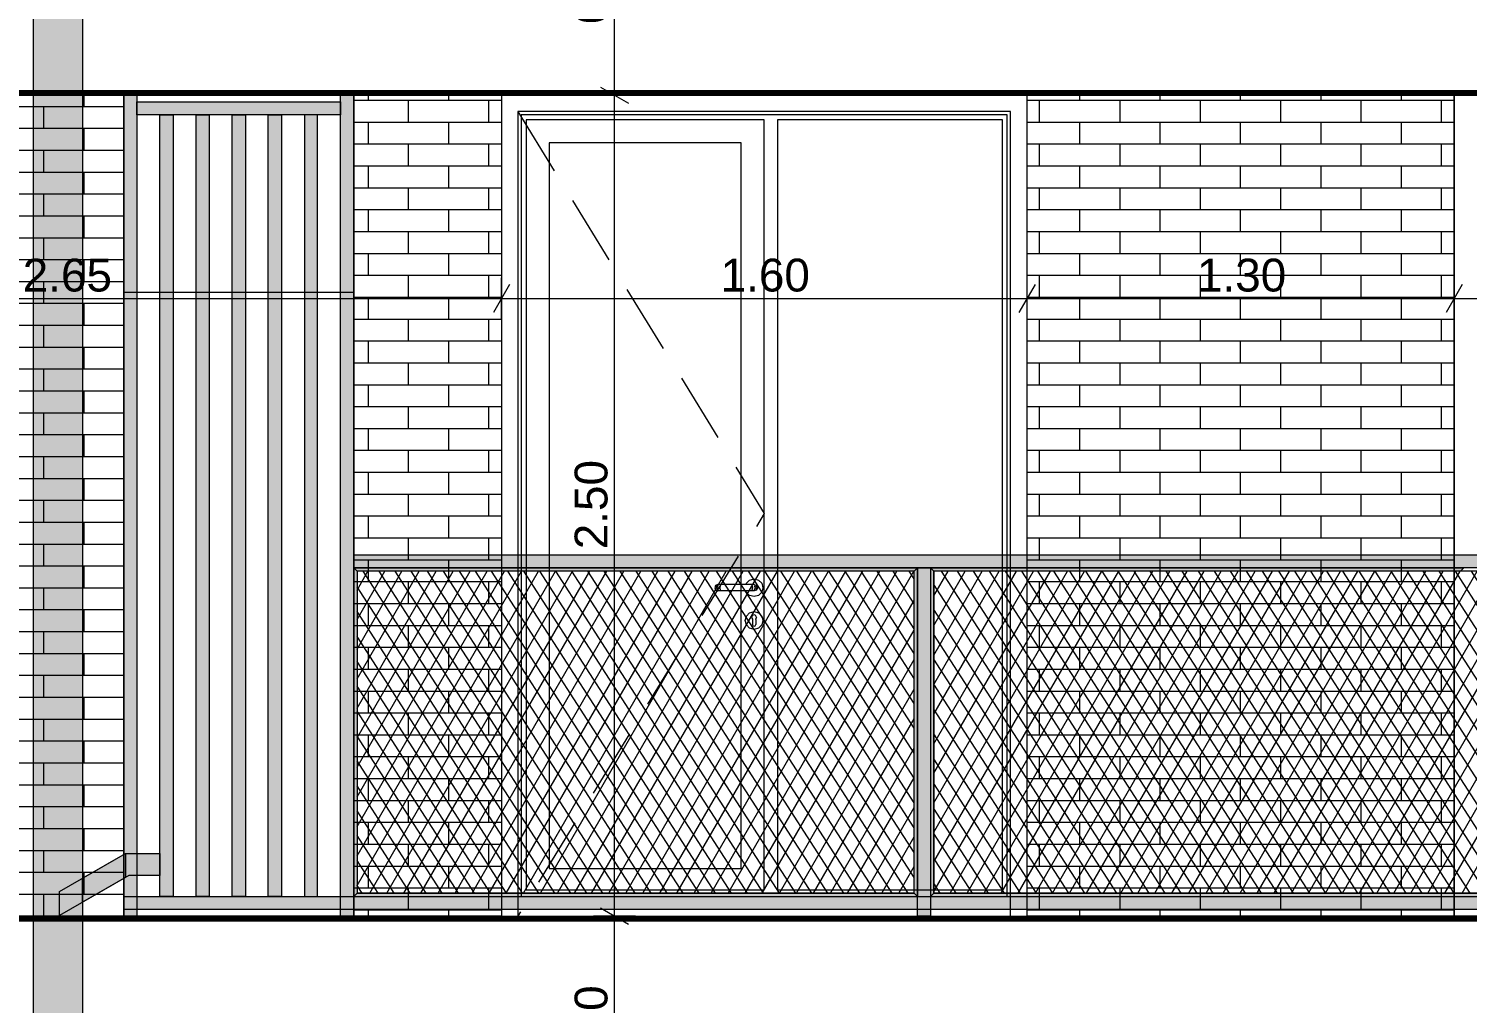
# Model space of a CAD drawing. Header units: millimetres. Extents: x 476571643 to 477489869, y 4620928210 to 4621294454.
# Drawn here: x 477468615 to 477472994, y 4620999764 to 4621002732 of the extents above; entities that cross this region are included whole.
import ezdxf

# ---------------------------------------------------------------- set-up
doc = ezdxf.new("R2010")
doc.units = ezdxf.units.MM
doc.header["$MEASUREMENT"] = 0
doc.linetypes.add('Hidden Line', pattern=[317.5, 211.666667, -105.833333])
for name, color, linetype, lineweight in [('0_Pen_No__250_Pen_No__255', 255, 'Continuous', 0), ('0_Pen_No__250_Pen_No__7', 7, 'Continuous', 0), ('2D Drafting - General_Pen_No__30_Pen_No__9_Pen_No__9_Pen_No__253', 252, 'Continuous', 0), ('2D Drafting - General_Pen_No__30_Pen_No__9_Pen_No__9_Pen_No__7', 7, 'Continuous', 0), ('2D Drafting - General_Pen_No__7_Pen_No__7', 7, 'Continuous', 0), ('New_2D Drafting - General_Pen_No__30_Pen_No__9_Pen_No__9_Pen_No__253', 252, 'Continuous', 0), ('New_2D Drafting - General_Pen_No__30_Pen_No__9_Pen_No__9_Pen_No__255', 255, 'Continuous', 0), ('New_2D Drafting - General_Pen_No__30_Pen_No__9_Pen_No__9_Pen_No__7', 7, 'Continuous', 0), ('New_2D Drafting - General_Pen_No__4', 7, 'Continuous', 0), ('New_2D Drafting - General_Pen_No__7', 7, 'Continuous', 0), ('New_Structural - Bearing_Pen_No__250', 7, 'Continuous', 0), ('Structural - Bearing_Pen_No__250', 7, 'Continuous', 0), ('zoma_Pen_No__142', 142, 'Continuous', 0)]:
    doc.layers.add(name, color=color, linetype=linetype, lineweight=lineweight)
doc.layers.add('zoma', color=7, linetype='Continuous')
doc.styles.add('GENERATED_STYLE_2', font='arial.ttf')
doc.dimstyles.new('GENERATED_STYLE__3', dxfattribs={"dimtxt": 200, "dimasz": 64.421331, "dimexe": 0.18, "dimexo": 3, "dimgap": 0.09, "dimtad": 1, "dimtih": 1, "dimtoh": 1, "dimlfac": 0.001, "dimzin": 0, "dimdsep": 46, "dimtxsty": 'GENERATED_STYLE_2', "dimblk": 'ARROWHEAD_2', "dimblk1": 'ARROWHEAD_2', "dimblk2": 'ARROWHEAD_2', "dimcen": 0.09, "dimclrd": 142, "dimclre": 142, "dimclrt": 142, "dimadec": 0, "dimazin": 0, "dimtfac": 1, "dimtdec": 4, "dimtmove": 0, "dimatfit": 3, "dimfxl": 1, "dimtolj": 1, "dimtzin": 0, "dimarcsym": 0})
doc.dimstyles.new('GENERATED_STYLE__31', dxfattribs={"dimtxt": 100, "dimasz": 64.421331, "dimexe": 0.18, "dimexo": 3, "dimgap": 0.09, "dimtad": 1, "dimtih": 1, "dimtoh": 1, "dimlfac": 0.001, "dimzin": 0, "dimdsep": 46, "dimtxsty": 'GENERATED_STYLE_2', "dimblk": 'ARROWHEAD_2', "dimblk1": 'ARROWHEAD_2', "dimblk2": 'ARROWHEAD_2', "dimcen": 0.09, "dimclrd": 142, "dimclre": 142, "dimclrt": 142, "dimadec": 0, "dimazin": 0, "dimtfac": 1, "dimtdec": 4, "dimtmove": 0, "dimatfit": 3, "dimfxl": 1, "dimtolj": 1, "dimtzin": 0, "dimarcsym": 0})
doc.dimstyles.new('GENERATED_STYLE__32', dxfattribs={"dimtxt": 100, "dimasz": 64.421331, "dimexe": 0.18, "dimexo": 3, "dimgap": 0.09, "dimtad": 1, "dimlfac": 0.001, "dimzin": 0, "dimdsep": 46, "dimtxsty": 'GENERATED_STYLE_2', "dimblk": 'ARROWHEAD_2', "dimblk1": 'ARROWHEAD_2', "dimblk2": 'ARROWHEAD_2', "dimcen": 0.09, "dimclrd": 142, "dimclre": 142, "dimclrt": 142, "dimadec": 0, "dimazin": 0, "dimtfac": 1, "dimtdec": 4, "dimtmove": 0, "dimatfit": 3, "dimfxl": 1, "dimtolj": 1, "dimtzin": 0, "dimarcsym": 0})
pattern_1 = [(60, (476844527.15, 4621385791.044), (-38.9711432, 22.5), []), (122.8330945, (476844527.15, 4621385791.044), (36.8060797, 18.75), [])]

# ---------------------------------------------------------------- blocks, each defined once
blk = doc.blocks.new('*D1048', base_point=(476844527.1, 4621385791))
at = {"layer": 'zoma_Pen_No__142', "color": 142, "linetype": 'Continuous', "lineweight": 0, "transparency": 16777216}
for p, q in [((477461777.8, 4620991745.8), (477461777.8, 4620991873)), ((477482504.2, 4620991745.8), (477482504.2, 4620991873)), ((477461802.3, 4620991851.8), (477461753.4, 4620991767)), ((477482479.7, 4620991767), (477482528.7, 4620991851.8)), ((477461736.4, 4620991809.4), (477461777.8, 4620991809.4)), ((477461777.8, 4620991809.4), (477482504.2, 4620991809.4)), ((477482504.2, 4620991809.4), (477482545.6, 4620991809.4))]:
    blk.add_line(p, q, dxfattribs=at)
at = {"layer": 'zoma_Pen_No__142', "color": 142, "lineweight": 0, "transparency": 16777216, "insert": (477471799.1, 4620991849.4), "char_height": 200, "attachment_point": 7, "style": 'GENERATED_STYLE_2'}
blk.add_mtext('\\A1;{\\pql;\\fArial CYR|b0|i0|c204|p34;20.73}', dxfattribs=at)
blk = doc.blocks.new('ARROWHEAD_2')
at = {"color": 0, "linetype": 'Continuous', "lineweight": 0}
for p, q in [((0, 0), (-1, 0)), ((-0.378, -0.655), (0.378, 0.655))]:
    blk.add_line(p, q, dxfattribs=at)
blk = doc.blocks.new('*D2109', base_point=(476844527.1, 4621385791))
at = {"layer": 'zoma_Pen_No__142', "color": 142, "linetype": 'Continuous', "lineweight": 0, "transparency": 16777216}
for p, q in [((477467428.9, 4621001953), (477467379.9, 4621001868.2)), ((477467404.4, 4621001847), (477467404.4, 4621001974.1)), ((477470078.5, 4621001953), (477470029.5, 4621001868.2)), ((477470054, 4621001847), (477470054, 4621001974.1)), ((477467404.4, 4621001910.6), (477470054, 4621001910.6))]:
    blk.add_line(p, q, dxfattribs=at)
at = {"layer": 'zoma_Pen_No__142', "color": 142, "lineweight": 0, "transparency": 16777216, "insert": (477468596.2, 4621001930.6), "char_height": 100, "attachment_point": 7, "style": 'GENERATED_STYLE_2'}
blk.add_mtext('\\A1;{\\pql;\\fArial CYR|b0|i0|c204|p34;2.65}', dxfattribs=at)
blk = doc.blocks.new('*D2110', base_point=(476844527.1, 4621385791))
at = {"layer": 'zoma_Pen_No__142', "color": 142, "linetype": 'Continuous', "lineweight": 0, "transparency": 16777216}
for p, q in [((477470078.5, 4621001953), (477470029.5, 4621001868.2)), ((477470054, 4621001847), (477470054, 4621001974.1)), ((477471678.5, 4621001953), (477471629.5, 4621001868.2)), ((477471654, 4621001847), (477471654, 4621001974.1)), ((477470054, 4621001910.6), (477471654, 4621001910.6))]:
    blk.add_line(p, q, dxfattribs=at)
at = {"layer": 'zoma_Pen_No__142', "color": 142, "lineweight": 0, "transparency": 16777216, "insert": (477470721, 4621001930.6), "char_height": 100, "attachment_point": 7, "style": 'GENERATED_STYLE_2'}
blk.add_mtext('\\A1;{\\pql;\\fArial CYR|b0|i0|c204|p34;1.60}', dxfattribs=at)
blk = doc.blocks.new('*D2111', base_point=(476844527.1, 4621385791))
at = {"layer": 'zoma_Pen_No__142', "color": 142, "linetype": 'Continuous', "lineweight": 0, "transparency": 16777216}
for p, q in [((477471678.5, 4621001953), (477471629.5, 4621001868.2)), ((477471654, 4621001847), (477471654, 4621001974.1)), ((477472979, 4621001953), (477472930.1, 4621001868.2)), ((477472954.6, 4621001847), (477472954.6, 4621001974.1)), ((477471654, 4621001910.6), (477472954.6, 4621001910.6))]:
    blk.add_line(p, q, dxfattribs=at)
at = {"layer": 'zoma_Pen_No__142', "color": 142, "lineweight": 0, "transparency": 16777216, "insert": (477472171.3, 4621001930.6), "char_height": 100, "attachment_point": 7, "style": 'GENERATED_STYLE_2'}
blk.add_mtext('\\A1;{\\pql;\\fArial CYR|b0|i0|c204|p34;1.30}', dxfattribs=at)
blk = doc.blocks.new('*D2112', base_point=(476844527.1, 4621385791))
at = {"layer": 'zoma_Pen_No__142', "color": 142, "linetype": 'Continuous', "lineweight": 0, "transparency": 16777216}
for p, q in [((477472979, 4621001953), (477472930.1, 4621001868.2)), ((477472954.6, 4621001847), (477472954.6, 4621001974.1)), ((477474579, 4621001953), (477474530.1, 4621001868.2)), ((477474554.6, 4621001847), (477474554.6, 4621001974.1)), ((477472954.6, 4621001910.6), (477474554.6, 4621001910.6))]:
    blk.add_line(p, q, dxfattribs=at)
at = {"layer": 'zoma_Pen_No__142', "color": 142, "lineweight": 0, "transparency": 16777216, "insert": (477473621.5, 4621001930.6), "char_height": 100, "attachment_point": 7, "style": 'GENERATED_STYLE_2'}
blk.add_mtext('\\A1;{\\pql;\\fArial CYR|b0|i0|c204|p34;1.60}', dxfattribs=at)
blk = doc.blocks.new('*D2157', base_point=(476844527.1, 4621385791))
at = {"layer": 'zoma_Pen_No__142', "color": 142, "linetype": 'Continuous', "lineweight": 0, "transparency": 16777216}
for p, q in [((477470355.6, 4621000054.5), (477470440.4, 4621000005.5)), ((477470461.6, 4621000030), (477470334.4, 4621000030)), ((477470398, 4620999330), (477470398, 4621000030)), ((477470355.6, 4620999354.5), (477470440.4, 4620999305.5)), ((477470461.6, 4620999330), (477470334.4, 4620999330))]:
    blk.add_line(p, q, dxfattribs=at)
at = {"layer": 'zoma_Pen_No__142', "color": 142, "lineweight": 0, "transparency": 16777216, "insert": (477470378, 4620999547), "char_height": 100, "attachment_point": 7, "rotation": 90, "style": 'GENERATED_STYLE_2'}
blk.add_mtext('\\A1;{\\pql;\\fArial CYR|b0|i0|c204|p34;0.70}', dxfattribs=at)
blk = doc.blocks.new('*D2158', base_point=(476844527.1, 4621385791))
at = {"layer": 'zoma_Pen_No__142', "color": 142, "linetype": 'Continuous', "lineweight": 0, "transparency": 16777216}
for p, q in [((477470355.6, 4621002554.5), (477470440.4, 4621002505.5)), ((477470461.6, 4621002530), (477470334.4, 4621002530)), ((477470398, 4621000030), (477470398, 4621002530)), ((477470355.6, 4621000054.5), (477470440.4, 4621000005.5)), ((477470461.6, 4621000030), (477470334.4, 4621000030))]:
    blk.add_line(p, q, dxfattribs=at)
at = {"layer": 'zoma_Pen_No__142', "color": 142, "lineweight": 0, "transparency": 16777216, "insert": (477470378, 4621001147), "char_height": 100, "attachment_point": 7, "rotation": 90, "style": 'GENERATED_STYLE_2'}
blk.add_mtext('\\A1;{\\pql;\\fArial CYR|b0|i0|c204|p34;2.50}', dxfattribs=at)
blk = doc.blocks.new('*D2159', base_point=(476844527.1, 4621385791))
at = {"layer": 'zoma_Pen_No__142', "color": 142, "linetype": 'Continuous', "lineweight": 0, "transparency": 16777216}
for p, q in [((477470355.6, 4621003254.5), (477470440.4, 4621003205.5)), ((477470461.6, 4621003230), (477470334.4, 4621003230)), ((477470398, 4621002530), (477470398, 4621003230)), ((477470355.6, 4621002554.5), (477470440.4, 4621002505.5)), ((477470461.6, 4621002530), (477470334.4, 4621002530))]:
    blk.add_line(p, q, dxfattribs=at)
at = {"layer": 'zoma_Pen_No__142', "color": 142, "lineweight": 0, "transparency": 16777216, "insert": (477470378, 4621002747), "char_height": 100, "attachment_point": 7, "rotation": 90, "style": 'GENERATED_STYLE_2'}
blk.add_mtext('\\A1;{\\pql;\\fArial CYR|b0|i0|c204|p34;0.70}', dxfattribs=at)
blk = doc.blocks.new('*D2169', base_point=(476844527.1, 4621385791))
at = {"layer": 'zoma_Pen_No__142', "color": 142, "linetype": 'Continuous', "lineweight": 0, "transparency": 16777216}
for p, q in [((477478168.2, 4621000054.5), (477478253, 4621000005.5)), ((477478274.2, 4621000030), (477478147, 4621000030)), ((477478210.6, 4620999330), (477478210.6, 4621000030)), ((477478168.2, 4620999354.5), (477478253, 4620999305.5)), ((477478274.2, 4620999330), (477478147, 4620999330))]:
    blk.add_line(p, q, dxfattribs=at)
at = {"layer": 'zoma_Pen_No__142', "color": 142, "lineweight": 0, "transparency": 16777216, "insert": (477478190.6, 4620999547), "char_height": 100, "attachment_point": 7, "rotation": 90, "style": 'GENERATED_STYLE_2'}
blk.add_mtext('\\A1;{\\pql;\\fArial CYR|b0|i0|c204|p34;0.70}', dxfattribs=at)
blk = doc.blocks.new('*D2170', base_point=(476844527.1, 4621385791))
at = {"layer": 'zoma_Pen_No__142', "color": 142, "linetype": 'Continuous', "lineweight": 0, "transparency": 16777216}
for p, q in [((477478168.2, 4621002554.5), (477478253, 4621002505.5)), ((477478274.2, 4621002530), (477478147, 4621002530)), ((477478210.6, 4621000030), (477478210.6, 4621002530)), ((477478168.2, 4621000054.5), (477478253, 4621000005.5)), ((477478274.2, 4621000030), (477478147, 4621000030))]:
    blk.add_line(p, q, dxfattribs=at)
at = {"layer": 'zoma_Pen_No__142', "color": 142, "lineweight": 0, "transparency": 16777216, "insert": (477478190.6, 4621001147), "char_height": 100, "attachment_point": 7, "rotation": 90, "style": 'GENERATED_STYLE_2'}
blk.add_mtext('\\A1;{\\pql;\\fArial CYR|b0|i0|c204|p34;2.50}', dxfattribs=at)
blk = doc.blocks.new('*D2171', base_point=(476844527.1, 4621385791))
at = {"layer": 'zoma_Pen_No__142', "color": 142, "linetype": 'Continuous', "lineweight": 0, "transparency": 16777216}
for p, q in [((477478168.2, 4621003254.5), (477478253, 4621003205.5)), ((477478274.2, 4621003230), (477478147, 4621003230)), ((477478210.6, 4621002530), (477478210.6, 4621003230)), ((477478168.2, 4621002554.5), (477478253, 4621002505.5)), ((477478274.2, 4621002530), (477478147, 4621002530))]:
    blk.add_line(p, q, dxfattribs=at)
at = {"layer": 'zoma_Pen_No__142', "color": 142, "lineweight": 0, "transparency": 16777216, "insert": (477478190.6, 4621002747), "char_height": 100, "attachment_point": 7, "rotation": 90, "style": 'GENERATED_STYLE_2'}
blk.add_mtext('\\A1;{\\pql;\\fArial CYR|b0|i0|c204|p34;0.70}', dxfattribs=at)
blk = doc.blocks.new('*D2180', base_point=(476844527.1, 4621385791))
at = {"layer": 'zoma_Pen_No__142', "color": 142, "linetype": 'Continuous', "lineweight": 0, "transparency": 16777216}
for p, q in [((477480860.4, 4621000054.5), (477480945.2, 4621000005.5)), ((477480966.4, 4621000030), (477480839.2, 4621000030)), ((477480902.8, 4620999330), (477480902.8, 4621000030)), ((477480860.4, 4620999354.5), (477480945.2, 4620999305.5)), ((477480966.4, 4620999330), (477480839.2, 4620999330))]:
    blk.add_line(p, q, dxfattribs=at)
at = {"layer": 'zoma_Pen_No__142', "color": 142, "lineweight": 0, "transparency": 16777216, "insert": (477480882.8, 4620999547), "char_height": 100, "attachment_point": 7, "rotation": 90, "style": 'GENERATED_STYLE_2'}
blk.add_mtext('\\A1;{\\pql;\\fArial CYR|b0|i0|c204|p34;0.70}', dxfattribs=at)
blk = doc.blocks.new('*D2181', base_point=(476844527.1, 4621385791))
at = {"layer": 'zoma_Pen_No__142', "color": 142, "linetype": 'Continuous', "lineweight": 0, "transparency": 16777216}
for p, q in [((477480860.4, 4621002554.5), (477480945.2, 4621002505.5)), ((477480966.4, 4621002530), (477480839.2, 4621002530)), ((477480902.8, 4621000030), (477480902.8, 4621002530)), ((477480860.4, 4621000054.5), (477480945.2, 4621000005.5)), ((477480966.4, 4621000030), (477480839.2, 4621000030))]:
    blk.add_line(p, q, dxfattribs=at)
at = {"layer": 'zoma_Pen_No__142', "color": 142, "lineweight": 0, "transparency": 16777216, "insert": (477480882.8, 4621001147), "char_height": 100, "attachment_point": 7, "rotation": 90, "style": 'GENERATED_STYLE_2'}
blk.add_mtext('\\A1;{\\pql;\\fArial CYR|b0|i0|c204|p34;2.50}', dxfattribs=at)
blk = doc.blocks.new('*D2182', base_point=(476844527.1, 4621385791))
at = {"layer": 'zoma_Pen_No__142', "color": 142, "linetype": 'Continuous', "lineweight": 0, "transparency": 16777216}
for p, q in [((477480860.4, 4621003254.5), (477480945.2, 4621003205.5)), ((477480966.4, 4621003230), (477480839.2, 4621003230)), ((477480902.8, 4621002530), (477480902.8, 4621003230)), ((477480860.4, 4621002554.5), (477480945.2, 4621002505.5)), ((477480966.4, 4621002530), (477480839.2, 4621002530))]:
    blk.add_line(p, q, dxfattribs=at)
at = {"layer": 'zoma_Pen_No__142', "color": 142, "lineweight": 0, "transparency": 16777216, "insert": (477480882.8, 4621002747), "char_height": 100, "attachment_point": 7, "rotation": 90, "style": 'GENERATED_STYLE_2'}
blk.add_mtext('\\A1;{\\pql;\\fArial CYR|b0|i0|c204|p34;0.70}', dxfattribs=at)

msp = doc.modelspace()

# ---------------------------------------------------------------- hatches: boundary and pattern name
at = {"layer": '0_Pen_No__250_Pen_No__255', "linetype": 'Continuous', "lineweight": 0, "true_color": 0x3f3f3f}
for points in [[(477468708.701, 4621000031.301), (477468708.701, 4621000104.804), (477468908.91, 4621000220.514), (477468908.91, 4621000147.01)], [(477468778.702, 4621000071.757), (477468778.702, 4621000145.261), (477468908.91, 4621000220.514), (477469014.035, 4621000220.514), (477469014.035, 4621000153.12), (477468919.481, 4621000153.12)]]:
    msp.add_hatch(color=250, dxfattribs=at).paths.add_polyline_path(points)
at = {"layer": '2D Drafting - General_Pen_No__30_Pen_No__9_Pen_No__9_Pen_No__253', "linetype": 'Continuous', "lineweight": 0}
h = msp.add_hatch(dxfattribs=at)
h.set_pattern_fill('BRICK___RUNNING_BOND', color=252, style=0, pattern_type=2)
h.set_pattern_definition([(180, (477424474.43, 4620999563.556), (0, 66.64), []), (90, (477424474.43, 4620999563.56), (244.8, 0), [66.64, -66.64]), (90, (477424352.03, 4620999630.2), (244.8, 0), [66.64, -66.64])])
h.paths.add_polyline_path([(477468504.11, 4621000029.988), (477468504.11, 4621002529.993), (477468904.237, 4621002529.993), (477468904.237, 4621000029.988)])
at = {"layer": 'New_2D Drafting - General_Pen_No__30_Pen_No__9_Pen_No__9_Pen_No__253', "linetype": 'Continuous', "lineweight": 0}
h = msp.add_hatch(dxfattribs=at)
h.set_pattern_fill('BRICK___RUNNING_BOND', color=252, style=0, pattern_type=2)
h.set_pattern_definition([(0, (477469403.65, 4621001314.985), (0, 66.64), []), (90, (477469403.65, 4621001314.98), (-244.8, 0), [66.64, -66.64]), (90, (477469526.05, 4621001381.62), (-244.8, 0), [66.64, -66.64])])
h.paths.add_polyline_path([(477469604.045, 4621002529.992), (477470053.914, 4621002529.992), (477470053.914, 4621000029.992), (477469604.045, 4621000029.992)])
h = msp.add_hatch(dxfattribs=at)
h.set_pattern_fill('BRICK___RUNNING_BOND', color=252, style=0, pattern_type=2)
h.set_pattern_definition([(0, (477472304.18, 4621001314.985), (0, 66.64), []), (90, (477472304.18, 4621001314.98), (-244.8, 0), [66.64, -66.64]), (90, (477472426.58, 4621001381.62), (-244.8, 0), [66.64, -66.64])])
h.paths.add_polyline_path([(477471653.914, 4621002529.992), (477472954.442, 4621002529.992), (477472954.442, 4621000029.992), (477471653.914, 4621000029.992)])
at = {"layer": 'New_2D Drafting - General_Pen_No__30_Pen_No__9_Pen_No__9_Pen_No__255', "linetype": 'Continuous', "lineweight": 0}
for points in [[(477468628.702, 4620994529.951), (477468628.702, 4621009330.016), (477468778.702, 4621009330.016), (477468778.702, 4620994529.951)], [(477468904.035, 4621002529.991), (477468944.035, 4621002529.991), (477468944.035, 4621000029.992), (477468904.035, 4621000029.992)], [(477469564.045, 4621002510.041), (477469564.045, 4621002469.954), (477468944.035, 4621002469.954), (477468944.035, 4621002510.041)], [(477469564.045, 4621002530.041), (477469604.045, 4621002530.041), (477469604.045, 4621000029.992), (477469564.045, 4621000029.992)], [(477469014.035, 4621002469.954), (477469054.035, 4621002469.954), (477469054.035, 4621000089.978), (477469014.035, 4621000089.978)], [(477469124.035, 4621002469.954), (477469164.035, 4621002469.954), (477469164.035, 4621000089.978), (477469124.035, 4621000089.978)], [(477469234.035, 4621002469.954), (477469274.035, 4621002469.954), (477469274.035, 4621000089.978), (477469234.035, 4621000089.978)], [(477469344.035, 4621002469.954), (477469384.035, 4621002469.954), (477469384.035, 4621000089.978), (477469344.035, 4621000089.978)], [(477469454.045, 4621002469.954), (477469454.045, 4621000089.978), (477469494.045, 4621000089.978), (477469494.045, 4621002469.954)], [(477474813.652, 4621001129.979), (477474813.652, 4621001089.979), (477469604.045, 4621001089.979), (477469604.045, 4621001129.979)], [(477469614.131, 4621001079.979), (477469604.045, 4621001089.979), (477471320.426, 4621001089.979), (477471310.426, 4621001079.979)], [(477469604.045, 4621001089.979), (477469614.131, 4621001079.979), (477469614.131, 4621000099.952), (477469604.045, 4621000089.978)], [(477471320.452, 4621000089.978), (477471310.452, 4621000099.978), (477471310.452, 4621001080.005), (477471320.452, 4621001090.005)], [(477471360.452, 4621000029.952), (477471320.452, 4621000029.952), (477471320.452, 4621001089.979), (477471360.452, 4621001089.979)], [(477471360.452, 4621000089.952), (477471370.452, 4621000099.952), (477471370.452, 4621001079.979), (477471360.452, 4621001089.979)], [(477471370.452, 4621001079.979), (477471360.452, 4621001089.979), (477472984.019, 4621001089.979), (477472974.019, 4621001079.979)], [(477469614.132, 4621000099.953), (477469604.045, 4621000089.978), (477471320.426, 4621000089.978), (477471310.419, 4621000099.985)], [(477471370.452, 4621000099.978), (477471360.452, 4621000089.978), (477473057.052, 4621000089.978), (477473047.052, 4621000099.978)], [(477475403.963, 4621000089.978), (477475403.963, 4621000049.978), (477468903.962, 4621000049.978), (477468903.962, 4621000089.978)]]:
    msp.add_hatch(color=255, dxfattribs=at).paths.add_polyline_path(points)
at = {"layer": 'New_2D Drafting - General_Pen_No__7', "linetype": 'Continuous', "lineweight": 0}
h = msp.add_hatch(dxfattribs=at)
h.set_pattern_fill('BATT_INSULATION', style=0, pattern_type=2)
h.set_pattern_definition(pattern_1)
h.paths.add_polyline_path([(477471310.452, 4621001079.979), (477469614.131, 4621001079.979), (477469614.131, 4621000099.952), (477471310.452, 4621000099.952)])
h = msp.add_hatch(dxfattribs=at)
h.set_pattern_fill('BATT_INSULATION', style=0, pattern_type=2)
h.set_pattern_definition(pattern_1)
h.paths.add_polyline_path([(477473047.052, 4621001079.979), (477471370.452, 4621001079.979), (477471370.452, 4621000099.978), (477473047.052, 4621000099.978)])

# ---------------------------------------------------------------- linework, layer by layer
at = {"layer": '0_Pen_No__250_Pen_No__7', "color": 7, "linetype": 'Continuous', "lineweight": 0, "flags": 128}
for points in [[(477468708.701, 4621000031.301), (477468708.701, 4621000104.804), (477468908.91, 4621000220.514), (477468908.91, 4621000147.01)], [(477468778.702, 4621000071.757), (477468778.702, 4621000145.261), (477468908.91, 4621000220.514), (477469014.035, 4621000220.514), (477469014.035, 4621000153.12), (477468919.481, 4621000153.12)]]:
    msp.add_lwpolyline(points, close=True, dxfattribs=at)
at = {"layer": '2D Drafting - General_Pen_No__30_Pen_No__9_Pen_No__9_Pen_No__7', "color": 7, "linetype": 'Continuous', "lineweight": 0, "flags": 128}
msp.add_lwpolyline([(477468504.11, 4621000029.988), (477468504.11, 4621002529.993), (477468904.237, 4621002529.993), (477468904.237, 4621000029.988)], close=True, dxfattribs=at)
at = {"layer": '2D Drafting - General_Pen_No__7_Pen_No__7', "color": 7, "linetype": 'Continuous', "lineweight": 0, "flags": 128}
for points in [[(477470058.039, 4621000029.986), (477471653.923, 4621000029.992), (477471653.914, 4621002529.992), (477470053.914, 4621002529.986)], [(477470053.914, 4621002529.986), (477470053.923, 4621000029.986), (477470058.039, 4621000029.986)], [(477474550.352, 4621000029.987), (477472954.469, 4621000029.992), (477472954.478, 4621002529.992), (477474554.478, 4621002529.987)]]:
    msp.add_lwpolyline(points, dxfattribs=at)
for points in [[(477471603.914, 4621002479.991), (477470103.914, 4621002479.986), (477470103.923, 4621000029.987), (477471603.923, 4621000029.993)], [(477471593.914, 4621002469.991), (477470113.914, 4621002469.986), (477470113.922, 4621000089.988), (477471593.922, 4621000089.993)], [(477470853.918, 4621002454.988), (477470128.914, 4621002454.986), (477470128.922, 4621000109.988), (477470853.922, 4621000109.991)], [(477471578.914, 4621002454.991), (477470893.914, 4621002454.988), (477470893.922, 4621000109.991), (477471578.922, 4621000109.993)], [(477470783.914, 4621002384.988), (477470198.914, 4621002384.986), (477470198.922, 4621000174.988), (477470783.922, 4621000174.99)]]:
    msp.add_lwpolyline(points, close=True, dxfattribs=at)
at = {"layer": '2D Drafting - General_Pen_No__7_Pen_No__7', "color": 7, "linetype": 'Hidden Line', "lineweight": 0, "flags": 128}
msp.add_lwpolyline([(477470103.914, 4621002479.986), (477470853.918, 4621001255.865), (477470104.699, 4621000031.271)], dxfattribs=at)
at = {"layer": 'New_2D Drafting - General_Pen_No__30_Pen_No__9_Pen_No__9_Pen_No__7', "color": 7, "linetype": 'Continuous', "lineweight": 0, "flags": 128}
for points in [[(477468628.702, 4620994529.951), (477468628.702, 4621009330.016), (477468778.702, 4621009330.016), (477468778.702, 4620994529.951)], [(477468904.035, 4621002529.991), (477468944.035, 4621002529.991), (477468944.035, 4621000029.992), (477468904.035, 4621000029.992)], [(477469564.045, 4621002510.041), (477469564.045, 4621002469.954), (477468944.035, 4621002469.954), (477468944.035, 4621002510.041)], [(477469564.045, 4621002530.041), (477469604.045, 4621002530.041), (477469604.045, 4621000029.992), (477469564.045, 4621000029.992)], [(477469604.045, 4621002529.992), (477470053.914, 4621002529.992), (477470053.914, 4621000029.992), (477469604.045, 4621000029.992)], [(477471653.914, 4621002529.992), (477472954.442, 4621002529.992), (477472954.442, 4621000029.992), (477471653.914, 4621000029.992)], [(477469014.035, 4621002469.954), (477469054.035, 4621002469.954), (477469054.035, 4621000089.978), (477469014.035, 4621000089.978)], [(477469124.035, 4621002469.954), (477469164.035, 4621002469.954), (477469164.035, 4621000089.978), (477469124.035, 4621000089.978)], [(477469234.035, 4621002469.954), (477469274.035, 4621002469.954), (477469274.035, 4621000089.978), (477469234.035, 4621000089.978)], [(477469344.035, 4621002469.954), (477469384.035, 4621002469.954), (477469384.035, 4621000089.978), (477469344.035, 4621000089.978)], [(477469454.045, 4621002469.954), (477469454.045, 4621000089.978), (477469494.045, 4621000089.978), (477469494.045, 4621002469.954)], [(477469604.045, 4621000029.985), (477468904.035, 4621000029.985), (477468904.035, 4621001929.627), (477469604.045, 4621001929.627)], [(477474813.652, 4621001129.979), (477474813.652, 4621001089.979), (477469604.045, 4621001089.979), (477469604.045, 4621001129.979)], [(477469614.131, 4621001079.979), (477469604.045, 4621001089.979), (477471320.426, 4621001089.979), (477471310.426, 4621001079.979)], [(477469604.045, 4621001089.979), (477469614.131, 4621001079.979), (477469614.131, 4621000099.952), (477469604.045, 4621000089.978)], [(477471320.452, 4621000089.978), (477471310.452, 4621000099.978), (477471310.452, 4621001080.005), (477471320.452, 4621001090.005)], [(477471360.452, 4621000029.952), (477471320.452, 4621000029.952), (477471320.452, 4621001089.979), (477471360.452, 4621001089.979)], [(477471360.452, 4621000089.952), (477471370.452, 4621000099.952), (477471370.452, 4621001079.979), (477471360.452, 4621001089.979)], [(477471370.452, 4621001079.979), (477471360.452, 4621001089.979), (477472984.019, 4621001089.979), (477472974.019, 4621001079.979)], [(477469614.132, 4621000099.953), (477469604.045, 4621000089.978), (477471320.426, 4621000089.978), (477471310.419, 4621000099.985)], [(477471370.452, 4621000099.978), (477471360.452, 4621000089.978), (477473057.052, 4621000089.978), (477473047.052, 4621000099.978)], [(477475403.963, 4621000089.978), (477475403.963, 4621000049.978), (477468903.962, 4621000049.978), (477468903.962, 4621000089.978)]]:
    msp.add_lwpolyline(points, close=True, dxfattribs=at)
at = {"layer": 'New_2D Drafting - General_Pen_No__4', "color": 7, "linetype": 'Continuous', "lineweight": 0, "flags": 128}
for points in [[(477471310.452, 4621001079.979), (477469614.131, 4621001079.979), (477469614.131, 4621000099.952), (477471310.452, 4621000099.952)], [(477473047.052, 4621001079.979), (477471370.452, 4621001079.979), (477471370.452, 4621000099.978), (477473047.052, 4621000099.978)]]:
    msp.add_lwpolyline(points, close=True, dxfattribs=at)
at = {"layer": 'New_Structural - Bearing_Pen_No__250', "color": 7, "linetype": 'Continuous', "lineweight": 0}
for p, q in [((477470705.958, 4621001037.06), (477470703.029, 4621001029.989)), ((477470703.029, 4621001029.989), (477470705.958, 4621001022.918)), ((477470707.51, 4621001037.06), (477470704.751, 4621001029.989)), ((477470704.751, 4621001029.989), (477470707.51, 4621001022.918)), ((477470713.029, 4621001039.989), (477470705.958, 4621001037.06)), ((477470705.958, 4621001022.918), (477470713.029, 4621001019.989)), ((477470712.324, 4621001037.06), (477470710.213, 4621001029.989)), ((477470710.213, 4621001029.989), (477470712.324, 4621001022.918)), ((477470714.171, 4621001039.989), (477470713.029, 4621001039.989)), ((477470714.171, 4621001019.989), (477470713.029, 4621001019.989)), ((477470717.422, 4621001039.989), (477470714.171, 4621001039.989)), ((477470717.422, 4621001019.989), (477470714.171, 4621001019.989)), ((477470722.288, 4621001039.989), (477470717.422, 4621001039.989)), ((477470722.289, 4621001019.989), (477470717.422, 4621001019.989)), ((477470719.529, 4621001037.06), (477470718.387, 4621001029.989)), ((477470718.387, 4621001029.989), (477470719.53, 4621001022.918)), ((477470728.029, 4621001039.989), (477470722.288, 4621001039.989)), ((477470728.029, 4621001019.989), (477470722.289, 4621001019.989)), ((477470808.029, 4621001039.989), (477470728.029, 4621001039.989)), ((477470808.029, 4621001019.989), (477470728.029, 4621001019.989)), ((477470798.708, 4621001039.989), (477470799.646, 4621001043.489)), ((477470799.646, 4621001016.489), (477470798.708, 4621001019.989)), ((477470799.646, 4621001043.489), (477470809.529, 4621001053.372)), ((477470809.529, 4621001006.606), (477470799.646, 4621001016.489)), ((477470813.769, 4621001039.989), (477470808.029, 4621001039.989)), ((477470813.769, 4621001019.989), (477470808.029, 4621001019.989)), ((477470809.529, 4621001053.372), (477470823.029, 4621001056.989)), ((477470818.635, 4621001039.989), (477470813.769, 4621001039.989)), ((477470818.635, 4621001019.989), (477470813.769, 4621001019.989)), ((477470816.528, 4621001037.06), (477470817.671, 4621001029.989)), ((477470817.671, 4621001029.989), (477470816.528, 4621001022.918)), ((477470821.887, 4621001039.989), (477470818.635, 4621001039.989)), ((477470821.887, 4621001019.989), (477470818.635, 4621001019.989)), ((477470823.029, 4621001039.989), (477470821.887, 4621001039.989)), ((477470823.029, 4621001019.989), (477470821.887, 4621001019.989)), ((477470823.029, 4621001056.989), (477470836.529, 4621001053.372)), ((477470823.029, 4621001039.989), (477470830.1, 4621001037.06)), ((477470830.1, 4621001022.918), (477470823.029, 4621001019.989)), ((477470823.733, 4621001037.06), (477470825.845, 4621001029.989)), ((477470825.845, 4621001029.989), (477470823.733, 4621001022.918)), ((477470828.548, 4621001037.06), (477470831.307, 4621001029.989)), ((477470831.307, 4621001029.989), (477470828.548, 4621001022.918)), ((477470830.1, 4621001037.06), (477470833.029, 4621001029.989)), ((477470833.029, 4621001029.989), (477470830.1, 4621001022.918)), ((477470836.529, 4621001053.372), (477470846.411, 4621001043.489)), ((477470846.411, 4621001016.489), (477470836.529, 4621001006.606)), ((477470846.411, 4621001043.489), (477470850.029, 4621001029.989)), ((477470850.029, 4621001029.989), (477470846.411, 4621001016.489)), ((477470823.029, 4621001002.989), (477470809.529, 4621001006.606)), ((477470836.529, 4621001006.606), (477470823.029, 4621001002.989)), ((477470796.029, 4621000929.989), (477470799.646, 4621000943.489)), ((477470799.646, 4621000916.489), (477470796.029, 4621000929.989)), ((477470799.646, 4621000943.489), (477470809.529, 4621000953.372)), ((477470809.529, 4621000953.372), (477470823.029, 4621000956.989)), ((477470816.309, 4621000941.629), (477470815.561, 4621000939.681)), ((477470815.561, 4621000939.681), (477470818.029, 4621000934.389)), ((477470816.309, 4621000941.629), (477470817.654, 4621000945.133)), ((477470823.029, 4621000947.415), (477470817.654, 4621000945.133)), ((477470818.029, 4621000934.389), (477470818.029, 4621000932.876)), ((477470818.029, 4621000932.876), (477470818.029, 4621000929.989)), ((477470818.029, 4621000929.989), (477470818.029, 4621000927.102)), ((477470818.029, 4621000927.102), (477470818.029, 4621000921.329)), ((477470823.029, 4621000956.989), (477470836.529, 4621000953.372)), ((477470828.404, 4621000945.133), (477470823.029, 4621000947.415)), ((477470828.029, 4621000934.389), (477470830.497, 4621000939.681)), ((477470828.029, 4621000932.876), (477470828.029, 4621000934.389)), ((477470828.029, 4621000932.876), (477470828.029, 4621000929.989)), ((477470828.029, 4621000929.989), (477470828.029, 4621000927.102)), ((477470828.029, 4621000927.102), (477470828.029, 4621000921.329)), ((477470829.749, 4621000941.629), (477470828.404, 4621000945.133)), ((477470829.749, 4621000941.629), (477470830.497, 4621000939.681)), ((477470836.529, 4621000953.372), (477470846.412, 4621000943.489)), ((477470846.412, 4621000943.489), (477470850.029, 4621000929.989)), ((477470850.029, 4621000929.989), (477470846.412, 4621000916.489)), ((477470809.529, 4621000906.606), (477470799.646, 4621000916.489)), ((477470823.029, 4621000902.989), (477470809.529, 4621000906.606)), ((477470818.029, 4621000921.329), (477470818.029, 4621000917.489)), ((477470818.029, 4621000917.489), (477470819.494, 4621000913.954)), ((477470819.494, 4621000913.954), (477470823.029, 4621000912.489)), ((477470823.029, 4621000912.489), (477470826.565, 4621000913.954)), ((477470836.529, 4621000906.606), (477470823.029, 4621000902.989)), ((477470826.565, 4621000913.954), (477470828.029, 4621000917.489)), ((477470828.029, 4621000921.329), (477470828.029, 4621000917.489)), ((477470846.412, 4621000916.489), (477470836.529, 4621000906.606))]:
    msp.add_line(p, q, dxfattribs=at)
at = {"layer": 'Structural - Bearing_Pen_No__250', "color": 7, "linetype": 'Continuous', "lineweight": 0}
for p, q in [((477468457.801, 4621002532.488), (477475850.436, 4621002532.488)), ((477468457.801, 4621002529.993), (477475850.436, 4621002529.993)), ((477468462.263, 4621002536.443), (477475845.974, 4621002536.443)), ((477468499.665, 4621002540.433), (477475808.573, 4621002540.433)), ((477468504.127, 4621002544.388), (477475804.11, 4621002544.388)), ((477461487.743, 4621000029.988), (477482820.469, 4621000029.988)), ((477461487.743, 4621000027.493), (477482820.469, 4621000027.493)), ((477461492.206, 4621000023.537), (477482816.007, 4621000023.537)), ((477461529.607, 4621000019.548), (477482778.606, 4621000019.548)), ((477461534.069, 4621000015.592), (477482774.143, 4621000015.592))]:
    msp.add_line(p, q, dxfattribs=at)

# ---------------------------------------------------------------- dimensions: what is measured, and where the dimension line sits
at = {"layer": 'zoma', "color": 142, "linetype": 'Continuous', "lineweight": 0}
for base, p1, p2, picture, middle in [((477470398.005, 4621003229.993), (477463204.421, 4621002530), (477462293.68, 4621003229.993), '*D2159', (477470328.005, 4621002876.85)), ((477478210.582, 4621003229.993), (477463204.421, 4621002530), (477462293.68, 4621003229.993), '*D2171', (477478140.582, 4621002876.85)), ((477480902.788, 4621003229.993), (477463204.421, 4621002530), (477462293.68, 4621003229.993), '*D2182', (477480832.788, 4621002876.85)), ((477470398.005, 4621002530), (477462282.486, 4621000029.988), (477463204.421, 4621002530), '*D2158', (477470328.005, 4621001276.847)), ((477478210.582, 4621002530), (477462282.486, 4621000029.988), (477463204.421, 4621002530), '*D2170', (477478140.582, 4621001276.847)), ((477480902.788, 4621002530), (477462282.486, 4621000029.988), (477463204.421, 4621002530), '*D2181', (477480832.788, 4621001276.847)), ((477470398.005, 4621000029.988), (477463204.197, 4620999329.995), (477462282.486, 4621000029.988), '*D2157', (477470328.005, 4620999676.845)), ((477478210.582, 4621000029.988), (477463204.197, 4620999329.995), (477462282.486, 4621000029.988), '*D2169', (477478140.582, 4620999676.845)), ((477480902.788, 4621000029.988), (477463204.197, 4620999329.995), (477462282.486, 4621000029.988), '*D2180', (477480832.788, 4620999676.845))]:
    dim = msp.add_linear_dim(base=base, p1=p1, p2=p2, angle=90, dimstyle='GENERATED_STYLE__32', dxfattribs=at)
    dim.commit()
    dim.dimension.update_dxf_attribs({"geometry": picture, "text_midpoint": middle, "dimtype": 160, "text_rotation": 90})
for base, p1, p2, dimstyle, picture, middle in [((477471654.008, 4621001910.57), (477470054.009, 4621002212.88), (477471654.008, 4621002291.462), 'GENERATED_STYLE__31', '*D2110', (477470850.862, 4621001980.57)), ((477472954.57, 4621001910.57), (477471654.008, 4621002291.462), (477472954.57, 4621002170.017), 'GENERATED_STYLE__31', '*D2111', (477472301.143, 4621001980.57)), ((477470054.009, 4621001910.57), (477467404.418, 4621002262.887), (477470054.009, 4621002212.88), 'GENERATED_STYLE__31', '*D2109', (477468726.067, 4621001980.57)), ((477474554.57, 4621001910.57), (477472954.57, 4621002170.017), (477474554.57, 4621002222.207), 'GENERATED_STYLE__31', '*D2112', (477473751.423, 4621001980.57)), ((477482504.198, 4620991809.418), (477461777.828, 4621000409.965), (477482504.198, 4620991809.418), 'GENERATED_STYLE__3', '*D1048', (477472135.071, 4620991949.418))]:
    dim = msp.add_linear_dim(base=base, p1=p1, p2=p2, dimstyle=dimstyle, dxfattribs=at)
    dim.commit()
    dim.dimension.update_dxf_attribs({"geometry": picture, "text_midpoint": middle, "dimtype": 160})

doc.saveas('drawing.dxf')
